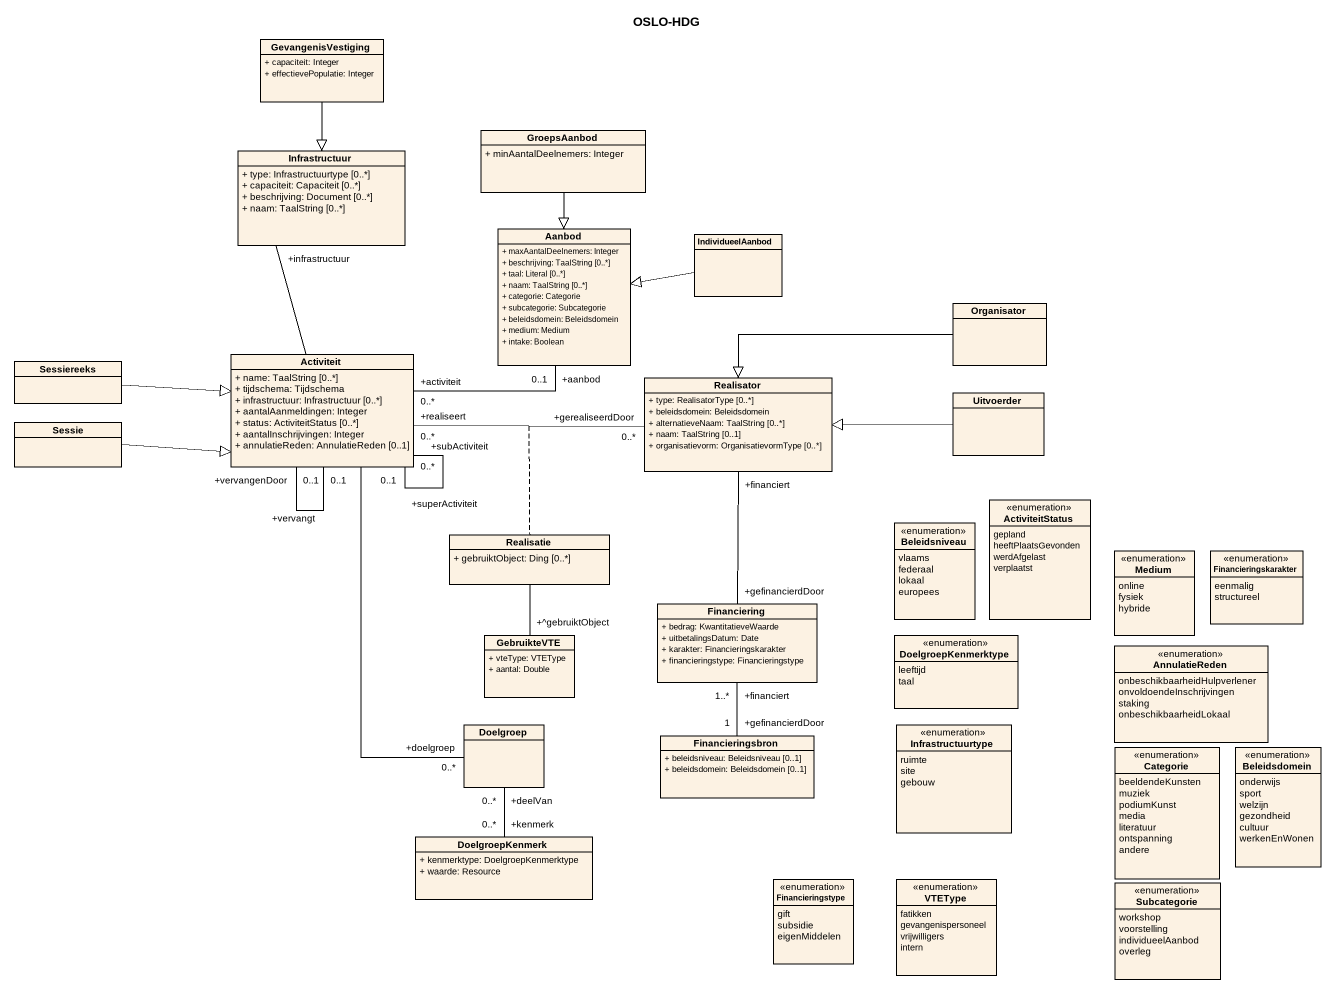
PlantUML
@startuml
title OSLO-HDG
hide circle
hide empty members
skinparam classAttributeIconSize 0
class GevangenisVestiging {
  + capaciteit: Integer
  + effectievePopulatie: Integer
}
class GroepsAanbod {
  + minAantalDeelnemers: Integer
}
class Infrastructuur {
  + type: Infrastructuurtype [0..*]
  + capaciteit: Capaciteit [0..*]
  + beschrijving: Document [0..*]
  + naam: TaalString [0..*]
}
class Aanbod {
  + maxAantalDeelnemers: Integer
  + beschrijving: TaalString [0..*]
  + taal: Literal [0..*]
  + naam: TaalString [0..*]
  + categorie: Categorie
  + subcategorie: Subcategorie
  + beleidsdomein: Beleidsdomein
  + medium: Medium
  + intake: Boolean
}
class IndividueelAanbod
class Organisator
class Sessiereeks
class Activiteit {
  + name: TaalString [0..*]
  + tijdschema: Tijdschema
  + infrastructuur: Infrastructuur [0..*]
  + aantalAanmeldingen: Integer
  + status: ActiviteitStatus [0..*]
  + aantalInschrijvingen: Integer
  + annulatieReden: AnnulatieReden [0..1]
}
class Realisator {
  + type: RealisatorType [0..*]
  + beleidsdomein: Beleidsdomein
  + alternatieveNaam: TaalString [0..*]
  + naam: TaalString [0..1]
  + organisatievorm: OrganisatievormType [0..*]
}
class Uitvoerder
class Sessie
class Realisatie {
  + gebruiktObject: Ding [0..*]
}
enum Beleidsniveau {
  vlaams
  federaal
  lokaal
  europees
}
enum ActiviteitStatus {
  gepland
  heeftPlaatsGevonden
  werdAfgelast
  verplaatst
}
enum Medium {
  online
  fysiek
  hybride
}
enum Financieringskarakter {
  eenmalig
  structureel
}
class Financiering {
  + bedrag: KwantitatieveWaarde
  + uitbetalingsDatum: Date
  + karakter: Financieringskarakter
  + financieringstype: Financieringstype
}
class GebruikteVTE {
  + vteType: VTEType
  + aantal: Double
}
enum DoelgroepKenmerktype {
  leeftijd
  taal
}
enum AnnulatieReden {
  onbeschikbaarheidHulpverlener
  onvoldoendeInschrijvingen
  staking
  onbeschikbaarheidLokaal
}
class Doelgroep
class Financieringsbron {
  + beleidsniveau: Beleidsniveau [0..1]
  + beleidsdomein: Beleidsdomein [0..1]
}
enum Infrastructuurtype {
  ruimte
  site
  gebouw
}
enum Categorie {
  beeldendeKunsten
  muziek
  podiumKunst
  media
  literatuur
  ontspanning
  andere
}
enum Beleidsdomein {
  onderwijs
  sport
  welzijn
  gezondheid
  cultuur
  werkenEnWonen
}
class DoelgroepKenmerk {
  + kenmerktype: DoelgroepKenmerktype
  + waarde: Resource
}
enum Financieringstype {
  gift
  subsidie
  eigenMiddelen
}
enum VTEType {
  fatikken
  gevangenispersoneel
  vrijwilligers
  intern
}
enum Subcategorie {
  workshop
  voorstelling
  individueelAanbod
  overleg
}
GevangenisVestiging --|> Infrastructuur
GroepsAanbod --|> Aanbod
Aanbod "+aanbod\n0..1" -left- "+activiteit\n0..*" Activiteit
IndividueelAanbod -left-|> Aanbod
Organisator -left-|> Realisator
Sessiereeks -right-|> Activiteit
Activiteit -up- "+infrastructuur" Infrastructuur
Activiteit "+vervangenDoor\n0..1" -- "+vervangt\n0..1" Activiteit
Activiteit "+superActiviteit\n0..1" -- "+subActiviteit\n0..*" Activiteit
Activiteit -- "+doelgroep\n0..*" Doelgroep
Realisator "+gerealiseerdDoor\n0..*" -left- "+realiseert\n0..*" Activiteit
(Realisator, Activiteit) .. Realisatie
Realisator "+financiert" -- "+gefinancierdDoor" Financiering
Uitvoerder -left-|> Realisator
Sessie -right-|> Activiteit
Realisatie -- "+^gebruiktObject" GebruikteVTE
Doelgroep "+deelVan\n0..*" -- "+kenmerk\n0..*" DoelgroepKenmerk
Financieringsbron "+gefinancierdDoor\n1" -up- "+financiert\n1..*" Financiering
@enduml
